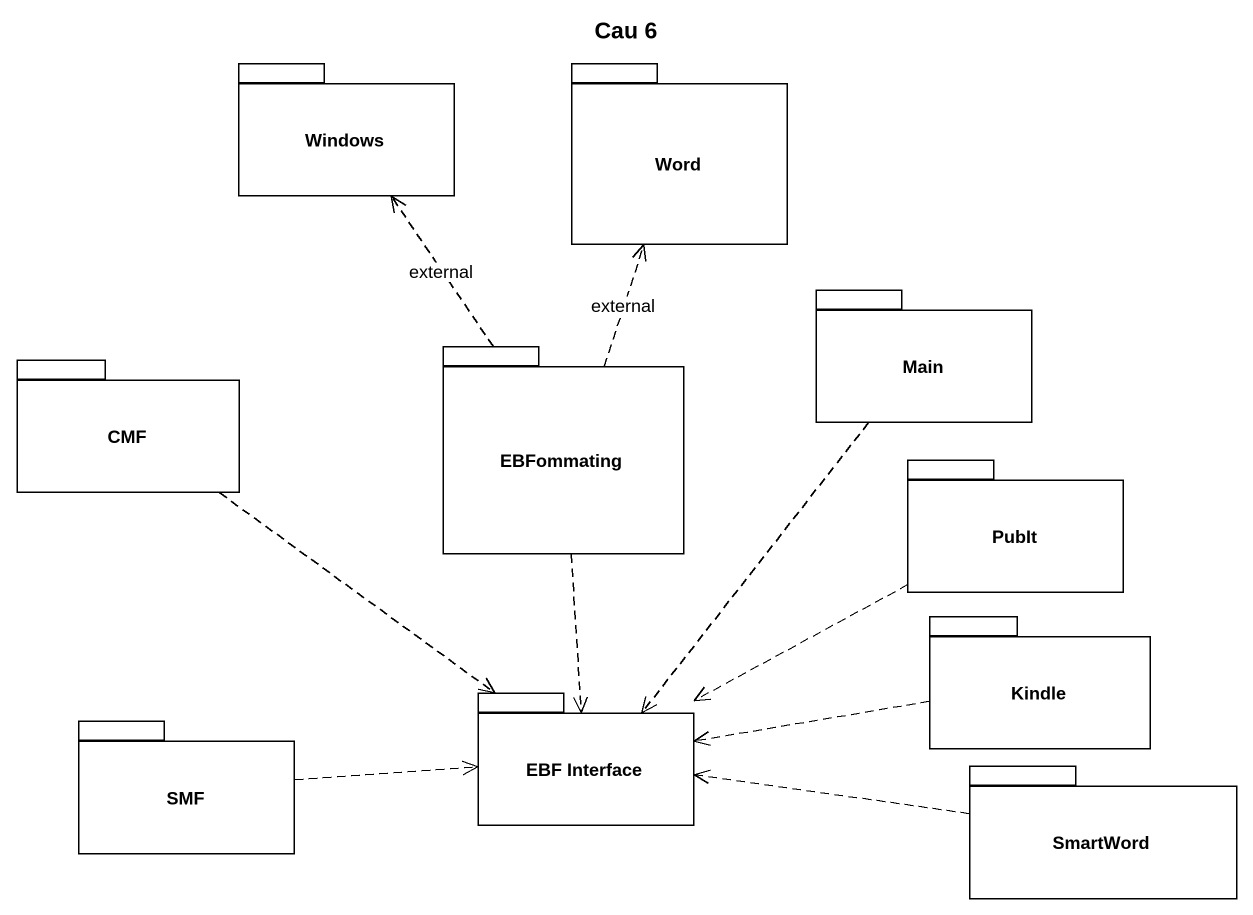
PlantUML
@startuml
title Cau 6
package Windows {
}
package Word {
}
package Main {
}
package CMF {
}
package EBFommating {
}
package PubIt {
}
package Kindle {
}
package "EBF Interface" as EBF_Interface {
}
package SMF {
}
package SmartWord {
}
Main ..> EBF_Interface
CMF ..> EBF_Interface
EBFommating .up.> Windows : external
EBFommating .up.> Word : external
EBFommating ..> EBF_Interface
PubIt .left.> EBF_Interface
Kindle .left.> EBF_Interface
SMF .right.> EBF_Interface
SmartWord .left.> EBF_Interface
@enduml
